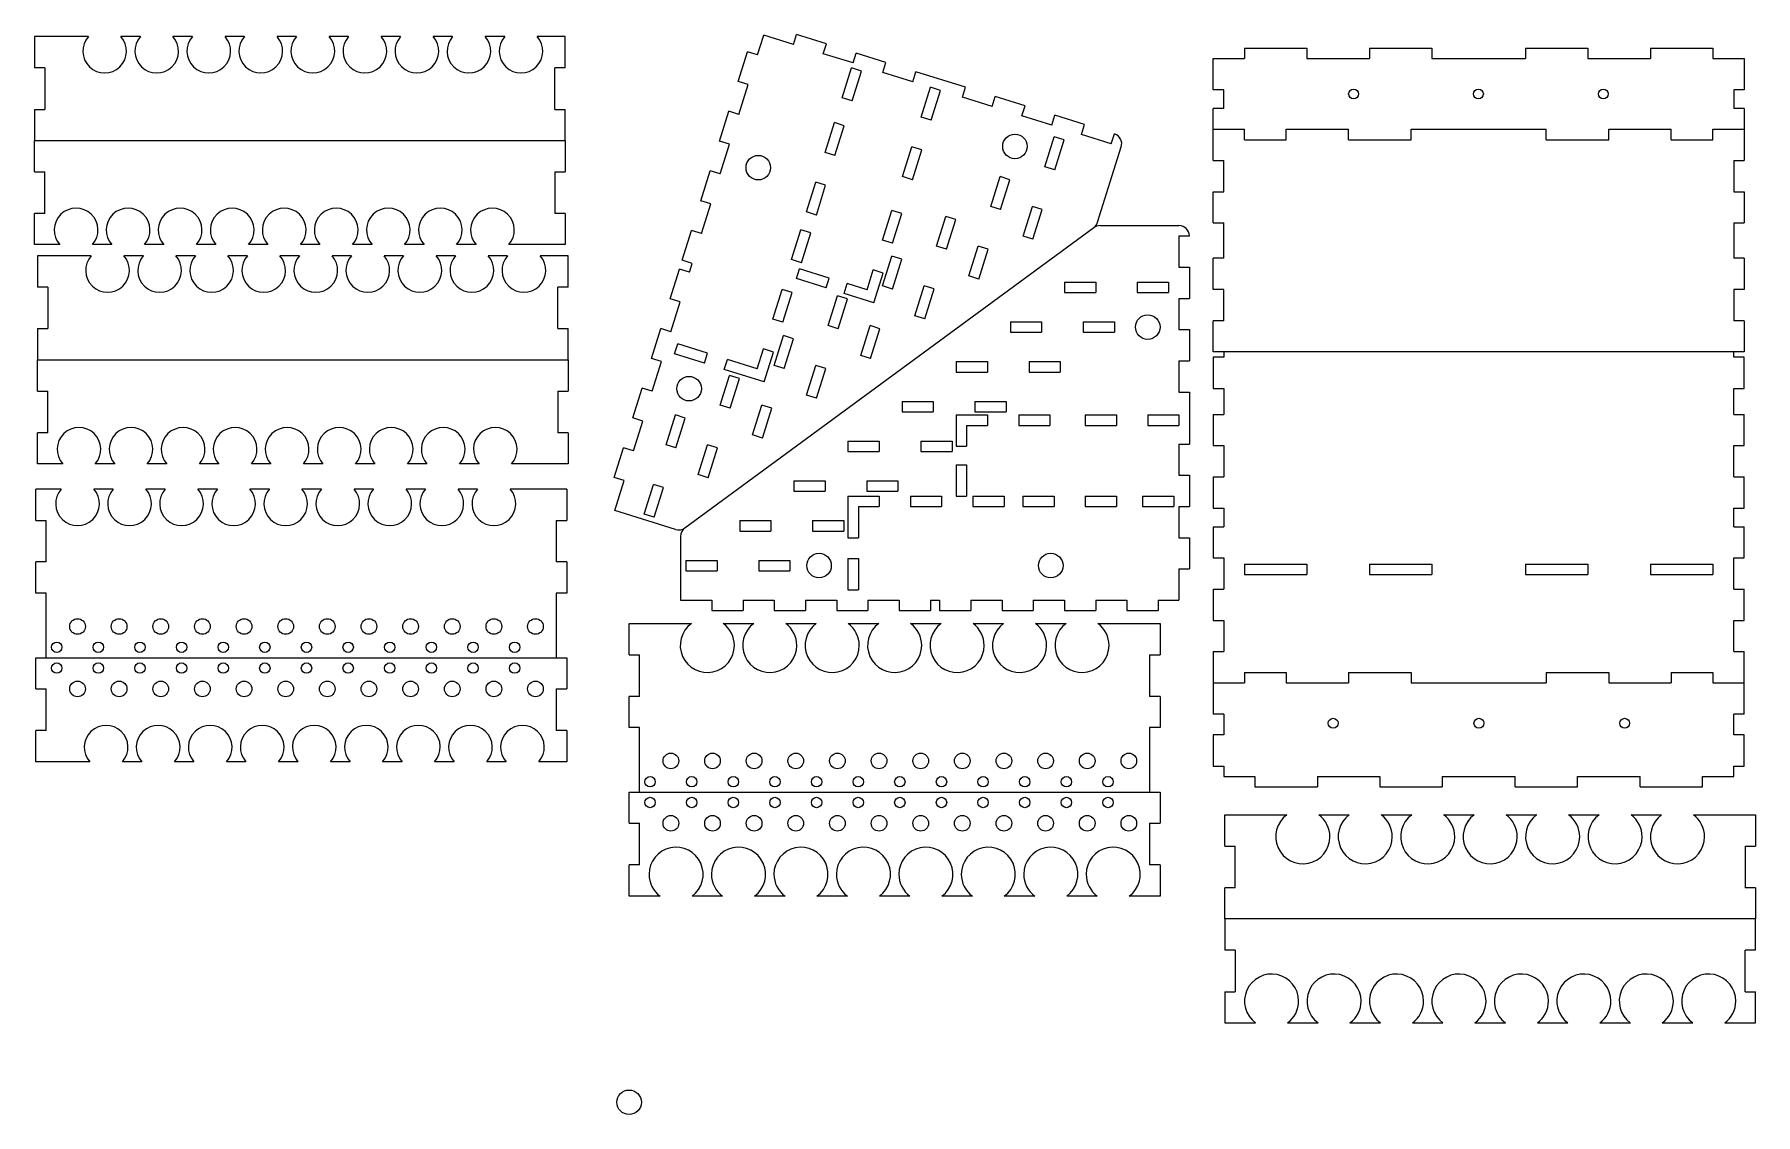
# Model space of a CAD drawing. Extents: x -14.3 to 68.4, y -1 to 25.7.
# Drawn here: x -14.28 to 27.06, y -0.3 to 25.66 of the extents above; entities that cross this region are included whole.
import ezdxf

# ---------------------------------------------------------------- set-up
doc = ezdxf.new("R2010")
doc.units = 0
doc.header["$MEASUREMENT"] = 0
doc.layers.add('CAD', color=7, linetype='CONTINUOUS')

msp = doc.modelspace()

# ---------------------------------------------------------------- linework, layer by layer
at = {"layer": 'CAD', "color": 5, "linetype": 'CONTINUOUS'}
for p, q in [((3.083, 25.166), (3.232, 25.643)), ((3.948, 25.419), (3.232, 25.643)), ((3.948, 25.419), (4.023, 25.658)), ((4.738, 25.434), (4.023, 25.658)), ((-14.284, 25.607), (-14.284, 24.857)), ((-12.989, 25.607), (-14.284, 25.607)), ((-11.739, 25.607), (-12.206, 25.607)), ((-10.489, 25.607), (-10.956, 25.607)), ((-9.239, 25.607), (-9.706, 25.607)), ((-7.989, 25.607), (-8.456, 25.607)), ((-6.739, 25.607), (-7.206, 25.607)), ((-5.489, 25.607), (-5.956, 25.607)), ((-4.239, 25.607), (-4.706, 25.607)), ((-2.989, 25.607), (-3.456, 25.607)), ((-1.534, 25.607), (-2.206, 25.607)), ((-1.534, 24.857), (-1.534, 25.607)), ((2.62, 24.525), (2.844, 25.241)), ((3.083, 25.166), (2.844, 25.241)), ((4.664, 25.195), (4.738, 25.434)), ((14.781, 25.328), (16.281, 25.328)), ((14.781, 25.328), (14.781, 25.078)), ((16.281, 25.328), (16.281, 25.078)), ((17.781, 25.328), (17.781, 25.078)), ((17.781, 25.328), (19.281, 25.328)), ((19.281, 25.328), (19.281, 25.078)), ((21.531, 25.328), (21.531, 25.078)), ((21.531, 25.328), (23.031, 25.328)), ((23.031, 25.328), (23.031, 25.078)), ((24.531, 25.328), (24.531, 25.078)), ((24.531, 25.328), (26.031, 25.328)), ((26.031, 25.328), (26.031, 25.078)), ((-14.034, 24.857), (-14.284, 24.857)), ((-14.034, 24.857), (-14.034, 23.857)), ((-1.784, 23.857), (-1.784, 24.857)), ((-1.534, 24.857), (-1.784, 24.857)), ((5.379, 24.971), (4.664, 25.195)), ((5.118, 24.136), (5.342, 24.851)), ((5.581, 24.777), (5.342, 24.851)), ((5.379, 24.971), (5.454, 25.209)), ((6.17, 24.985), (5.454, 25.209)), ((6.095, 24.746), (6.17, 24.985)), ((14.031, 25.078), (14.781, 25.078)), ((14.031, 24.328), (14.031, 25.078)), ((16.281, 25.078), (17.781, 25.078)), ((19.281, 25.078), (21.531, 25.078)), ((23.031, 25.078), (24.531, 25.078)), ((26.031, 25.078), (26.781, 25.078)), ((26.781, 25.078), (26.781, 24.328)), ((2.859, 24.451), (2.62, 24.525)), ((2.634, 23.735), (2.859, 24.451)), ((5.356, 24.061), (5.581, 24.777)), ((6.811, 24.522), (6.095, 24.746)), ((6.811, 24.522), (6.885, 24.761)), ((8.078, 24.387), (6.885, 24.761)), ((5.356, 24.061), (5.118, 24.136)), ((7.016, 23.672), (7.24, 24.388)), ((7.479, 24.313), (7.24, 24.388)), ((7.254, 23.597), (7.479, 24.313)), ((8.004, 24.149), (8.078, 24.387)), ((8.719, 23.924), (8.004, 24.149)), ((8.719, 23.924), (8.794, 24.163)), ((9.51, 23.939), (8.794, 24.163)), ((14.281, 24.328), (14.031, 24.328)), ((14.281, 23.878), (14.281, 24.328)), ((26.781, 24.328), (26.531, 24.328)), ((26.531, 24.328), (26.531, 23.878)), ((-14.284, 23.857), (-14.284, 23.107)), ((-14.284, 23.857), (-14.034, 23.857)), ((-1.784, 23.857), (-1.534, 23.857)), ((-1.534, 23.107), (-1.534, 23.857)), ((2.171, 23.094), (2.396, 23.81)), ((2.634, 23.735), (2.396, 23.81)), ((7.254, 23.597), (7.016, 23.672)), ((9.435, 23.7), (9.51, 23.939)), ((10.151, 23.476), (9.435, 23.7)), ((10.151, 23.476), (10.225, 23.714)), ((10.941, 23.49), (10.225, 23.714)), ((14.031, 23.378), (14.031, 23.878)), ((14.281, 23.878), (14.031, 23.878)), ((26.781, 23.878), (26.531, 23.878)), ((26.781, 23.878), (26.781, 23.378)), ((4.707, 22.824), (4.931, 23.539)), ((5.169, 23.465), (4.931, 23.539)), ((4.945, 22.749), (5.169, 23.465)), ((9.985, 22.48), (10.209, 23.195)), ((10.448, 23.121), (10.209, 23.195)), ((10.866, 23.252), (10.941, 23.49)), ((11.582, 23.027), (10.866, 23.252)), ((11.582, 23.027), (11.657, 23.266)), ((14.031, 23.378), (14.781, 23.378)), ((14.031, 23.128), (14.031, 23.378)), ((14.781, 23.128), (14.781, 23.378)), ((15.781, 23.128), (15.781, 23.378)), ((15.781, 23.378), (17.281, 23.378)), ((17.281, 23.128), (17.281, 23.378)), ((18.781, 23.128), (18.781, 23.378)), ((18.781, 23.378), (22.031, 23.378)), ((22.031, 23.128), (22.031, 23.378)), ((23.531, 23.128), (23.531, 23.378)), ((23.531, 23.378), (25.031, 23.378)), ((25.031, 23.128), (25.031, 23.378)), ((26.031, 23.128), (26.031, 23.378)), ((26.031, 23.378), (26.781, 23.378)), ((26.781, 23.378), (26.781, 23.128)), ((-14.284, 22.357), (-14.284, 23.107)), ((-14.284, 23.107), (-1.534, 23.107)), ((-1.534, 23.107), (-1.534, 22.357)), ((2.41, 23.019), (2.171, 23.094)), ((2.186, 22.304), (2.41, 23.019)), ((4.945, 22.749), (4.707, 22.824)), ((6.567, 22.241), (6.792, 22.956)), ((7.03, 22.882), (6.792, 22.956)), ((6.806, 22.166), (7.03, 22.882)), ((10.224, 22.405), (10.448, 23.121)), ((11.254, 21.143), (11.821, 22.953)), ((14.031, 22.628), (14.031, 23.128)), ((14.781, 23.128), (15.781, 23.128)), ((17.281, 23.128), (18.781, 23.128)), ((22.031, 23.128), (23.531, 23.128)), ((25.031, 23.128), (26.031, 23.128)), ((26.781, 23.128), (26.781, 22.628)), ((-14.284, 22.357), (-14.034, 22.357)), ((-14.034, 21.357), (-14.034, 22.357)), ((-1.784, 22.357), (-1.784, 21.357)), ((-1.784, 22.357), (-1.534, 22.357)), ((1.723, 21.663), (1.947, 22.378)), ((2.186, 22.304), (1.947, 22.378)), ((10.224, 22.405), (9.985, 22.48)), ((14.031, 22.628), (14.281, 22.628)), ((14.281, 21.878), (14.281, 22.628)), ((26.531, 22.628), (26.531, 21.878)), ((26.531, 22.628), (26.781, 22.628)), ((4.258, 21.392), (4.482, 22.108)), ((4.721, 22.033), (4.482, 22.108)), ((4.497, 21.318), (4.721, 22.033)), ((6.806, 22.166), (6.567, 22.241)), ((8.685, 21.525), (8.909, 22.24)), ((9.148, 22.166), (8.909, 22.24)), ((8.924, 21.45), (9.148, 22.166)), ((1.962, 21.588), (1.723, 21.663)), ((1.737, 20.872), (1.962, 21.588)), ((8.924, 21.45), (8.685, 21.525)), ((9.462, 20.81), (9.686, 21.525)), ((9.925, 21.451), (9.686, 21.525)), ((14.031, 21.878), (14.281, 21.878)), ((14.031, 21.128), (14.031, 21.878)), ((26.531, 21.878), (26.781, 21.878)), ((26.781, 21.878), (26.781, 21.128)), ((-14.284, 20.607), (-14.284, 21.357)), ((-14.034, 21.357), (-14.284, 21.357)), ((-1.534, 21.357), (-1.784, 21.357)), ((-1.534, 21.357), (-1.534, 20.607)), ((4.497, 21.318), (4.258, 21.392)), ((6.089, 20.714), (6.313, 21.429)), ((6.552, 21.355), (6.313, 21.429)), ((6.328, 20.639), (6.552, 21.355)), ((7.385, 20.57), (7.609, 21.285)), ((7.848, 21.211), (7.609, 21.285)), ((7.624, 20.495), (7.848, 21.211)), ((9.701, 20.735), (9.925, 21.451)), ((14.031, 21.128), (14.281, 21.128)), ((14.281, 20.278), (14.281, 21.128)), ((26.531, 21.128), (26.531, 20.278)), ((26.531, 21.128), (26.781, 21.128)), ((1.274, 20.231), (1.499, 20.947)), ((1.339, 13.8), (11.163, 21.016)), ((1.737, 20.872), (1.499, 20.947)), ((3.899, 20.247), (4.124, 20.963)), ((4.362, 20.888), (4.124, 20.963)), ((4.138, 20.172), (4.362, 20.888)), ((6.328, 20.639), (6.089, 20.714)), ((9.701, 20.735), (9.462, 20.81)), ((11.311, 21.065), (13.207, 21.065)), ((13.207, 20.815), (13.207, 20.065)), ((13.207, 20.815), (13.457, 20.815)), ((-13.676, 20.607), (-14.284, 20.607)), ((-14.214, 20.338), (-14.214, 19.588)), ((-12.918, 20.338), (-14.214, 20.338)), ((-12.426, 20.607), (-12.893, 20.607)), ((-11.668, 20.338), (-12.136, 20.338)), ((-11.176, 20.607), (-11.643, 20.607)), ((-10.418, 20.338), (-10.886, 20.338)), ((-9.926, 20.607), (-10.393, 20.607)), ((-9.168, 20.338), (-9.636, 20.338)), ((-8.676, 20.607), (-9.143, 20.607)), ((-7.918, 20.338), (-8.386, 20.338)), ((-7.426, 20.607), (-7.893, 20.607)), ((-6.668, 20.338), (-7.136, 20.338)), ((-6.176, 20.607), (-6.643, 20.607)), ((-5.418, 20.338), (-5.886, 20.338)), ((-4.926, 20.607), (-5.393, 20.607)), ((-4.168, 20.338), (-4.636, 20.338)), ((-3.676, 20.607), (-4.143, 20.607)), ((-2.918, 20.338), (-3.386, 20.338)), ((-1.534, 20.607), (-2.893, 20.607)), ((-1.464, 20.338), (-2.136, 20.338)), ((-1.464, 19.588), (-1.464, 20.338)), ((6.085, 19.615), (6.309, 20.33)), ((6.548, 20.256), (6.309, 20.33)), ((7.624, 20.495), (7.385, 20.57)), ((8.162, 19.855), (8.386, 20.57)), ((8.625, 20.496), (8.386, 20.57)), ((8.401, 19.78), (8.625, 20.496)), ((14.031, 19.528), (14.031, 20.278)), ((14.281, 20.278), (14.031, 20.278)), ((26.781, 20.278), (26.531, 20.278)), ((26.781, 20.278), (26.781, 19.528)), ((0.984, 19.306), (1.209, 20.021)), ((1.447, 19.947), (1.209, 20.021)), ((1.513, 20.156), (1.274, 20.231)), ((1.447, 19.947), (1.513, 20.156)), ((4.138, 20.172), (3.899, 20.247)), ((4.018, 19.791), (4.093, 20.029)), ((4.809, 19.805), (4.093, 20.029)), ((5.715, 19.521), (5.865, 19.998)), ((6.103, 19.923), (5.865, 19.998)), ((5.879, 19.208), (6.103, 19.923)), ((6.324, 19.54), (6.548, 20.256)), ((8.401, 19.78), (8.162, 19.855)), ((13.207, 20.065), (13.457, 20.065)), ((13.457, 20.065), (13.457, 19.315)), ((-13.964, 19.588), (-14.214, 19.588)), ((-13.964, 19.588), (-13.964, 18.588)), ((-1.714, 18.588), (-1.714, 19.588)), ((-1.464, 19.588), (-1.714, 19.588)), ((3.451, 18.816), (3.675, 19.531)), ((3.914, 19.457), (3.675, 19.531)), ((3.689, 18.741), (3.914, 19.457)), ((4.734, 19.566), (4.018, 19.791)), ((4.734, 19.566), (4.809, 19.805)), ((5.163, 19.432), (5.238, 19.67)), ((5.879, 19.208), (5.163, 19.432)), ((5.715, 19.521), (5.238, 19.67)), ((6.324, 19.54), (6.085, 19.615)), ((6.862, 18.9), (7.086, 19.615)), ((7.325, 19.541), (7.086, 19.615)), ((7.101, 18.825), (7.325, 19.541)), ((10.457, 19.705), (11.207, 19.705)), ((10.457, 19.705), (10.457, 19.455)), ((10.457, 19.455), (11.207, 19.455)), ((11.207, 19.705), (11.207, 19.455)), ((12.207, 19.705), (12.207, 19.455)), ((12.207, 19.705), (12.957, 19.705)), ((12.207, 19.455), (12.957, 19.455)), ((12.957, 19.705), (12.957, 19.455)), ((14.281, 19.528), (14.031, 19.528)), ((14.281, 18.778), (14.281, 19.528)), ((26.781, 19.528), (26.531, 19.528)), ((26.531, 19.528), (26.531, 18.778)), ((1.223, 19.231), (0.984, 19.306)), ((0.999, 18.515), (1.223, 19.231)), ((4.785, 18.66), (5.009, 19.375)), ((5.248, 19.301), (5.009, 19.375)), ((5.024, 18.585), (5.248, 19.301)), ((13.207, 19.315), (13.457, 19.315)), ((13.207, 19.315), (13.207, 18.565)), ((3.689, 18.741), (3.451, 18.816)), ((5.024, 18.585), (4.785, 18.66)), ((5.562, 17.945), (5.786, 18.66)), ((6.025, 18.586), (5.786, 18.66)), ((7.101, 18.825), (6.862, 18.9)), ((9.157, 18.75), (9.907, 18.75)), ((9.157, 18.75), (9.157, 18.5)), ((9.907, 18.75), (9.907, 18.5)), ((10.907, 18.75), (10.907, 18.5)), ((10.907, 18.75), (11.657, 18.75)), ((11.657, 18.75), (11.657, 18.5)), ((14.031, 18.028), (14.031, 18.778)), ((14.281, 18.778), (14.031, 18.778)), ((26.781, 18.778), (26.531, 18.778)), ((26.781, 18.778), (26.781, 18.028)), ((-14.214, 18.588), (-14.214, 17.838)), ((-14.214, 18.588), (-13.964, 18.588)), ((-1.714, 18.588), (-1.464, 18.588)), ((-1.464, 17.838), (-1.464, 18.588)), ((0.536, 17.874), (0.76, 18.59)), ((0.999, 18.515), (0.76, 18.59)), ((1.094, 17.982), (1.169, 18.221)), ((1.884, 17.997), (1.169, 18.221)), ((3.485, 17.705), (3.709, 18.42)), ((3.948, 18.346), (3.709, 18.42)), ((3.724, 17.63), (3.948, 18.346)), ((5.801, 17.87), (6.025, 18.586)), ((9.157, 18.5), (9.907, 18.5)), ((10.907, 18.5), (11.657, 18.5)), ((13.207, 18.565), (13.457, 18.565)), ((13.457, 18.565), (13.457, 17.815)), ((-14.214, 17.088), (-14.214, 17.838)), ((-14.214, 17.838), (-1.464, 17.838)), ((-1.464, 17.838), (-1.464, 17.088)), ((0.775, 17.799), (0.536, 17.874)), ((0.55, 17.084), (0.775, 17.799)), ((1.81, 17.758), (1.094, 17.982)), ((1.81, 17.758), (1.884, 17.997)), ((2.287, 17.609), (2.361, 17.847)), ((3.077, 17.623), (2.361, 17.847)), ((3.077, 17.623), (3.227, 18.1)), ((3.465, 18.025), (3.227, 18.1)), ((3.241, 17.31), (3.465, 18.025)), ((5.801, 17.87), (5.562, 17.945)), ((7.857, 17.795), (8.607, 17.795)), ((7.857, 17.795), (7.857, 17.545)), ((8.607, 17.795), (8.607, 17.545)), ((9.607, 17.795), (9.607, 17.545)), ((9.607, 17.795), (10.357, 17.795)), ((10.357, 17.795), (10.357, 17.545)), ((13.207, 17.815), (13.207, 17.065)), ((13.207, 17.815), (13.457, 17.815)), ((26.781, 18.028), (14.031, 18.028)), ((14.031, 17.903), (14.031, 17.153)), ((14.281, 17.903), (14.031, 17.903)), ((14.281, 18.028), (14.281, 17.903)), ((26.531, 17.903), (26.531, 18.028)), ((26.781, 17.903), (26.531, 17.903)), ((26.781, 17.153), (26.781, 17.903)), ((2.185, 16.75), (2.409, 17.465)), ((3.241, 17.31), (2.287, 17.609)), ((2.648, 17.391), (2.409, 17.465)), ((2.424, 16.675), (2.648, 17.391)), ((3.724, 17.63), (3.485, 17.705)), ((4.262, 16.99), (4.486, 17.705)), ((4.725, 17.631), (4.486, 17.705)), ((4.501, 16.915), (4.725, 17.631)), ((7.857, 17.545), (8.607, 17.545)), ((9.607, 17.545), (10.357, 17.545)), ((-14.214, 17.088), (-13.964, 17.088)), ((-13.964, 16.088), (-13.964, 17.088)), ((-1.714, 17.088), (-1.714, 16.088)), ((-1.714, 17.088), (-1.464, 17.088)), ((0.088, 16.443), (0.312, 17.159)), ((0.55, 17.084), (0.312, 17.159)), ((4.501, 16.915), (4.262, 16.99)), ((13.207, 17.065), (13.457, 17.065)), ((13.457, 17.065), (13.457, 15.815)), ((14.031, 17.153), (14.281, 17.153)), ((14.281, 17.153), (14.281, 16.528)), ((26.531, 16.528), (26.531, 17.153)), ((26.531, 17.153), (26.781, 17.153)), ((2.424, 16.675), (2.185, 16.75)), ((2.962, 16.035), (3.186, 16.75)), ((3.425, 16.676), (3.186, 16.75)), ((3.201, 15.96), (3.425, 16.676)), ((6.557, 16.84), (7.307, 16.84)), ((6.557, 16.84), (6.557, 16.59)), ((6.557, 16.59), (7.307, 16.59)), ((7.307, 16.84), (7.307, 16.59)), ((8.307, 16.84), (8.307, 16.59)), ((8.307, 16.84), (9.057, 16.84)), ((8.307, 16.59), (9.057, 16.59)), ((9.057, 16.84), (9.057, 16.59)), ((0.326, 16.368), (0.088, 16.443)), ((0.102, 15.652), (0.326, 16.368)), ((0.887, 15.799), (1.111, 16.515)), ((1.35, 16.44), (1.111, 16.515)), ((1.125, 15.725), (1.35, 16.44)), ((7.857, 16.515), (8.607, 16.515)), ((7.857, 16.515), (7.857, 15.765)), ((8.107, 16.265), (8.607, 16.265)), ((8.107, 16.265), (8.107, 15.765)), ((8.607, 16.515), (8.607, 16.265)), ((9.357, 16.515), (9.357, 16.265)), ((9.357, 16.515), (10.107, 16.515)), ((9.357, 16.265), (10.107, 16.265)), ((10.107, 16.515), (10.107, 16.265)), ((10.957, 16.515), (10.957, 16.265)), ((10.957, 16.515), (11.707, 16.515)), ((10.957, 16.265), (11.707, 16.265)), ((11.707, 16.515), (11.707, 16.265)), ((12.457, 16.515), (12.457, 16.265)), ((12.457, 16.515), (13.207, 16.515)), ((12.457, 16.265), (13.207, 16.265)), ((13.207, 16.515), (13.207, 16.265)), ((14.031, 16.528), (14.281, 16.528)), ((14.031, 16.528), (14.031, 15.778)), ((26.531, 16.528), (26.781, 16.528)), ((26.781, 15.778), (26.781, 16.528)), ((-14.214, 15.338), (-14.214, 16.088)), ((-13.964, 16.088), (-14.214, 16.088)), ((-1.464, 16.088), (-1.714, 16.088)), ((-1.464, 16.088), (-1.464, 15.338)), ((-0.361, 15.011), (-0.137, 15.727)), ((0.102, 15.652), (-0.137, 15.727)), ((1.125, 15.725), (0.887, 15.799)), ((1.662, 15.08), (1.886, 15.795)), ((2.125, 15.721), (1.886, 15.795)), ((1.901, 15.005), (2.125, 15.721)), ((3.201, 15.96), (2.962, 16.035)), ((5.257, 15.885), (6.007, 15.885)), ((5.257, 15.885), (5.257, 15.635)), ((6.007, 15.885), (6.007, 15.635)), ((7.007, 15.885), (7.007, 15.635)), ((7.007, 15.885), (7.757, 15.885)), ((7.757, 15.885), (7.757, 15.635)), ((7.857, 15.765), (8.107, 15.765)), ((13.207, 15.815), (13.207, 15.065)), ((13.207, 15.815), (13.457, 15.815)), ((14.031, 15.778), (14.281, 15.778)), ((14.281, 15.778), (14.281, 15.028)), ((26.531, 15.028), (26.531, 15.778)), ((26.531, 15.778), (26.781, 15.778)), ((-13.605, 15.338), (-14.214, 15.338)), ((-12.355, 15.338), (-12.823, 15.338)), ((-11.105, 15.338), (-11.573, 15.338)), ((-9.855, 15.338), (-10.323, 15.338)), ((-8.605, 15.338), (-9.073, 15.338)), ((-7.355, 15.338), (-7.823, 15.338)), ((-6.105, 15.338), (-6.573, 15.338)), ((-4.855, 15.338), (-5.323, 15.338)), ((-3.605, 15.338), (-4.073, 15.338)), ((-1.464, 15.338), (-2.823, 15.338)), ((5.257, 15.635), (6.007, 15.635)), ((7.007, 15.635), (7.757, 15.635)), ((7.857, 15.315), (8.107, 15.315)), ((7.857, 15.315), (7.857, 14.565)), ((8.107, 15.315), (8.107, 14.565)), ((-0.122, 14.937), (-0.361, 15.011)), ((-0.347, 14.221), (-0.122, 14.937)), ((1.901, 15.005), (1.662, 15.08)), ((3.957, 14.93), (4.707, 14.93)), ((3.957, 14.93), (3.957, 14.68)), ((4.707, 14.93), (4.707, 14.68)), ((5.707, 14.93), (5.707, 14.68)), ((5.707, 14.93), (6.457, 14.93)), ((6.457, 14.93), (6.457, 14.68)), ((13.207, 15.065), (13.457, 15.065)), ((13.457, 15.065), (13.457, 14.315)), ((14.031, 15.028), (14.281, 15.028)), ((14.031, 15.028), (14.031, 14.278)), ((26.531, 15.028), (26.781, 15.028)), ((26.781, 14.278), (26.781, 15.028)), ((-14.249, 13.982), (-14.249, 14.732)), ((-13.64, 14.732), (-14.249, 14.732)), ((-12.39, 14.732), (-12.858, 14.732)), ((-11.14, 14.732), (-11.608, 14.732)), ((-9.89, 14.732), (-10.358, 14.732)), ((-8.64, 14.732), (-9.108, 14.732)), ((-7.39, 14.732), (-7.858, 14.732)), ((-6.14, 14.732), (-6.608, 14.732)), ((-4.89, 14.732), (-5.358, 14.732)), ((-3.64, 14.732), (-4.108, 14.732)), ((-1.499, 14.732), (-2.858, 14.732)), ((-1.499, 14.732), (-1.499, 13.982)), ((0.363, 14.129), (0.588, 14.845)), ((0.826, 14.77), (0.588, 14.845)), ((0.602, 14.055), (0.826, 14.77)), ((3.957, 14.68), (4.707, 14.68)), ((5.257, 14.565), (5.257, 13.565)), ((5.257, 14.565), (6.007, 14.565)), ((5.707, 14.68), (6.457, 14.68)), ((6.007, 14.565), (6.007, 14.315)), ((6.757, 14.565), (6.757, 14.315)), ((6.757, 14.565), (7.507, 14.565)), ((7.507, 14.565), (7.507, 14.315)), ((7.857, 14.565), (8.107, 14.565)), ((8.257, 14.565), (8.257, 14.315)), ((8.257, 14.565), (9.007, 14.565)), ((9.007, 14.565), (9.007, 14.315)), ((9.457, 14.565), (9.457, 14.315)), ((9.457, 14.565), (10.207, 14.565)), ((10.207, 14.565), (10.207, 14.315)), ((10.957, 14.565), (10.957, 14.315)), ((10.957, 14.565), (11.707, 14.565)), ((11.707, 14.565), (11.707, 14.315)), ((12.332, 14.565), (12.332, 14.315)), ((12.332, 14.565), (13.082, 14.565)), ((13.082, 14.565), (13.082, 14.315)), ((1.117, 13.763), (-0.347, 14.221)), ((0.602, 14.055), (0.363, 14.129)), ((5.507, 14.315), (5.507, 13.565)), ((5.507, 14.315), (6.007, 14.315)), ((6.757, 14.315), (7.507, 14.315)), ((8.257, 14.315), (9.007, 14.315)), ((9.457, 14.315), (10.207, 14.315)), ((10.957, 14.315), (11.707, 14.315)), ((12.332, 14.315), (13.082, 14.315)), ((13.207, 14.315), (13.207, 13.565)), ((13.207, 14.315), (13.457, 14.315)), ((14.031, 14.278), (14.281, 14.278)), ((14.281, 14.278), (14.281, 13.828)), ((26.531, 13.828), (26.531, 14.278)), ((26.531, 14.278), (26.781, 14.278)), ((-14.249, 13.982), (-13.999, 13.982)), ((-13.999, 12.982), (-13.999, 13.982)), ((-1.749, 13.982), (-1.749, 12.982)), ((-1.749, 13.982), (-1.499, 13.982)), ((2.657, 13.975), (3.407, 13.975)), ((2.657, 13.975), (2.657, 13.725)), ((2.657, 13.725), (3.407, 13.725)), ((3.407, 13.975), (3.407, 13.725)), ((4.407, 13.975), (4.407, 13.725)), ((4.407, 13.975), (5.157, 13.975)), ((4.407, 13.725), (5.157, 13.725)), ((5.157, 13.975), (5.157, 13.725)), ((14.031, 13.828), (14.281, 13.828)), ((14.031, 13.828), (14.031, 13.078)), ((26.531, 13.828), (26.781, 13.828)), ((26.781, 13.078), (26.781, 13.828)), ((1.237, 13.598), (1.237, 12.065)), ((5.257, 13.565), (5.507, 13.565)), ((13.207, 13.565), (13.457, 13.565)), ((13.457, 13.565), (13.457, 12.815)), ((-14.249, 12.232), (-14.249, 12.982)), ((-13.999, 12.982), (-14.249, 12.982)), ((-1.499, 12.982), (-1.749, 12.982)), ((-1.499, 12.982), (-1.499, 12.232)), ((1.362, 13.02), (2.112, 13.02)), ((1.362, 13.02), (1.362, 12.77)), ((2.112, 13.02), (2.112, 12.77)), ((3.112, 13.02), (3.112, 12.77)), ((3.112, 13.02), (3.862, 13.02)), ((3.862, 13.02), (3.862, 12.77)), ((5.257, 13.065), (5.507, 13.065)), ((5.257, 13.065), (5.257, 12.315)), ((5.507, 13.065), (5.507, 12.315)), ((14.031, 13.078), (14.281, 13.078)), ((14.281, 13.078), (14.281, 12.328)), ((14.781, 12.928), (16.281, 12.928)), ((14.781, 12.928), (14.781, 12.678)), ((16.281, 12.928), (16.281, 12.678)), ((17.781, 12.928), (17.781, 12.678)), ((17.781, 12.928), (19.281, 12.928)), ((19.281, 12.928), (19.281, 12.678)), ((21.531, 12.928), (21.531, 12.678)), ((21.531, 12.928), (23.031, 12.928)), ((23.031, 12.928), (23.031, 12.678)), ((24.531, 12.928), (24.531, 12.678)), ((24.531, 12.928), (26.031, 12.928)), ((26.031, 12.928), (26.031, 12.678)), ((26.531, 12.328), (26.531, 13.078)), ((26.531, 13.078), (26.781, 13.078)), ((1.362, 12.77), (2.112, 12.77)), ((3.112, 12.77), (3.862, 12.77)), ((13.207, 12.815), (13.457, 12.815)), ((13.207, 12.815), (13.207, 12.065)), ((14.781, 12.678), (16.281, 12.678)), ((17.781, 12.678), (19.281, 12.678)), ((21.531, 12.678), (23.031, 12.678)), ((24.531, 12.678), (26.031, 12.678)), ((-13.999, 12.232), (-14.249, 12.232)), ((-13.999, 10.682), (-13.999, 12.232)), ((-1.499, 12.232), (-1.749, 12.232)), ((-1.749, 12.232), (-1.749, 10.682)), ((1.237, 12.065), (1.987, 12.065)), ((1.987, 12.065), (1.987, 11.815)), ((2.737, 12.065), (2.737, 11.815)), ((2.737, 12.065), (3.487, 12.065)), ((3.487, 12.065), (3.487, 11.815)), ((4.237, 12.065), (4.237, 11.815)), ((4.237, 12.065), (4.987, 12.065)), ((4.987, 12.065), (4.987, 11.815)), ((5.257, 12.315), (5.507, 12.315)), ((5.737, 12.065), (5.737, 11.815)), ((5.737, 12.065), (6.487, 12.065)), ((6.487, 12.065), (6.487, 11.815)), ((7.237, 12.065), (7.237, 11.815)), ((7.237, 12.065), (7.457, 12.065)), ((7.457, 12.065), (7.457, 11.815)), ((8.207, 12.065), (8.207, 11.815)), ((8.207, 12.065), (8.957, 12.065)), ((8.957, 12.065), (8.957, 11.815)), ((9.707, 12.065), (9.707, 11.815)), ((9.707, 12.065), (10.457, 12.065)), ((10.457, 12.065), (10.457, 11.815)), ((11.207, 12.065), (11.207, 11.815)), ((11.207, 12.065), (11.957, 12.065)), ((11.957, 12.065), (11.957, 11.815)), ((12.707, 12.065), (12.707, 11.815)), ((12.707, 12.065), (13.207, 12.065)), ((14.031, 12.328), (14.281, 12.328)), ((14.031, 12.328), (14.031, 11.578)), ((26.531, 12.328), (26.781, 12.328)), ((26.781, 11.578), (26.781, 12.328)), ((1.987, 11.815), (2.737, 11.815)), ((3.487, 11.815), (4.237, 11.815)), ((4.987, 11.815), (5.737, 11.815)), ((6.487, 11.815), (7.237, 11.815)), ((7.457, 11.815), (8.207, 11.815)), ((8.957, 11.815), (9.707, 11.815)), ((10.457, 11.815), (11.207, 11.815)), ((11.957, 11.815), (12.707, 11.815)), ((14.031, 11.578), (14.281, 11.578)), ((14.281, 11.578), (14.281, 10.828)), ((26.531, 10.828), (26.531, 11.578)), ((26.531, 11.578), (26.781, 11.578)), ((0.003, 11.503), (1.495, 11.503)), ((0.003, 10.753), (0.003, 11.503)), ((2.261, 11.503), (2.995, 11.503)), ((3.761, 11.503), (4.495, 11.503)), ((5.261, 11.503), (5.995, 11.503)), ((6.761, 11.503), (7.495, 11.503)), ((8.261, 11.503), (8.995, 11.503)), ((9.761, 11.503), (10.495, 11.503)), ((11.261, 11.503), (12.753, 11.503)), ((12.753, 11.503), (12.753, 10.753)), ((0.003, 10.753), (0.253, 10.753)), ((0.253, 9.753), (0.253, 10.753)), ((12.503, 10.753), (12.503, 9.753)), ((12.503, 10.753), (12.753, 10.753)), ((14.031, 10.828), (14.281, 10.828)), ((14.031, 10.828), (14.031, 10.078)), ((26.531, 10.828), (26.781, 10.828)), ((26.781, 10.078), (26.781, 10.828)), ((-14.249, 9.932), (-14.249, 10.682)), ((-14.249, 10.682), (-1.499, 10.682)), ((-1.499, 10.682), (-1.499, 9.932)), ((-14.249, 9.932), (-13.999, 9.932)), ((-13.999, 8.932), (-13.999, 9.932)), ((-1.749, 9.932), (-1.749, 8.932)), ((-1.749, 9.932), (-1.499, 9.932)), ((14.031, 10.078), (14.031, 9.328)), ((14.031, 10.078), (14.781, 10.078)), ((14.781, 10.328), (15.781, 10.328)), ((14.781, 10.328), (14.781, 10.078)), ((15.781, 10.328), (15.781, 10.078)), ((15.781, 10.078), (17.281, 10.078)), ((17.281, 10.328), (17.281, 10.078)), ((17.281, 10.328), (18.781, 10.328)), ((18.781, 10.328), (18.781, 10.078)), ((18.781, 10.078), (22.031, 10.078)), ((22.031, 10.328), (22.031, 10.078)), ((22.031, 10.328), (23.531, 10.328)), ((23.531, 10.328), (23.531, 10.078)), ((23.531, 10.078), (25.031, 10.078)), ((25.031, 10.328), (25.031, 10.078)), ((25.031, 10.328), (26.031, 10.328)), ((26.031, 10.328), (26.031, 10.078)), ((26.031, 10.078), (26.781, 10.078)), ((26.781, 9.328), (26.781, 10.078)), ((0.003, 9.003), (0.003, 9.753)), ((0.253, 9.753), (0.003, 9.753)), ((12.753, 9.753), (12.503, 9.753)), ((12.753, 9.753), (12.753, 9.003)), ((14.281, 9.328), (14.031, 9.328)), ((14.281, 9.328), (14.281, 8.828)), ((26.781, 9.328), (26.531, 9.328)), ((26.531, 8.828), (26.531, 9.328)), ((-14.249, 8.182), (-14.249, 8.932)), ((-13.999, 8.932), (-14.249, 8.932)), ((-1.499, 8.932), (-1.749, 8.932)), ((-1.499, 8.932), (-1.499, 8.182)), ((0.253, 9.003), (0.003, 9.003)), ((0.253, 7.453), (0.253, 9.003)), ((12.753, 9.003), (12.503, 9.003)), ((12.503, 9.003), (12.503, 7.453)), ((14.031, 8.828), (14.031, 8.078)), ((14.281, 8.828), (14.031, 8.828)), ((26.781, 8.828), (26.531, 8.828)), ((26.781, 8.078), (26.781, 8.828)), ((-12.953, 8.182), (-14.249, 8.182)), ((-11.703, 8.182), (-12.171, 8.182)), ((-10.453, 8.182), (-10.921, 8.182)), ((-9.203, 8.182), (-9.671, 8.182)), ((-7.953, 8.182), (-8.421, 8.182)), ((-6.703, 8.182), (-7.171, 8.182)), ((-5.453, 8.182), (-5.921, 8.182)), ((-4.203, 8.182), (-4.671, 8.182)), ((-2.953, 8.182), (-3.421, 8.182)), ((-1.499, 8.182), (-2.171, 8.182)), ((14.031, 8.078), (14.281, 8.078)), ((14.281, 8.078), (14.281, 7.828)), ((26.531, 7.828), (26.531, 8.078)), ((26.531, 8.078), (26.781, 8.078)), ((0.003, 6.703), (0.003, 7.453)), ((0.003, 7.453), (12.753, 7.453)), ((12.753, 7.453), (12.753, 6.703)), ((14.281, 7.828), (15.031, 7.828)), ((15.031, 7.828), (15.031, 7.578)), ((15.031, 7.578), (16.531, 7.578)), ((16.531, 7.828), (16.531, 7.578)), ((16.531, 7.828), (18.031, 7.828)), ((18.031, 7.828), (18.031, 7.578)), ((18.031, 7.578), (19.531, 7.578)), ((19.531, 7.828), (19.531, 7.578)), ((19.531, 7.828), (21.281, 7.828)), ((21.281, 7.578), (21.281, 7.828)), ((21.281, 7.578), (22.781, 7.578)), ((22.781, 7.578), (22.781, 7.828)), ((22.781, 7.828), (24.281, 7.828)), ((24.281, 7.578), (24.281, 7.828)), ((24.281, 7.578), (25.781, 7.578)), ((25.781, 7.578), (25.781, 7.828)), ((25.781, 7.828), (26.531, 7.828)), ((0.003, 6.703), (0.253, 6.703)), ((0.253, 5.703), (0.253, 6.703)), ((12.503, 6.703), (12.503, 5.703)), ((12.503, 6.703), (12.753, 6.703)), ((14.307, 6.906), (15.799, 6.906)), ((14.307, 6.156), (14.307, 6.906)), ((16.565, 6.906), (17.299, 6.906)), ((18.065, 6.906), (18.799, 6.906)), ((19.565, 6.906), (20.299, 6.906)), ((21.065, 6.906), (21.799, 6.906)), ((22.565, 6.906), (23.299, 6.906)), ((24.065, 6.906), (24.799, 6.906)), ((25.565, 6.906), (27.057, 6.906)), ((27.057, 6.906), (27.057, 6.156)), ((14.307, 6.156), (14.557, 6.156)), ((14.557, 5.156), (14.557, 6.156)), ((26.807, 6.156), (26.807, 5.156)), ((26.807, 6.156), (27.057, 6.156)), ((0.003, 4.953), (0.003, 5.703)), ((0.253, 5.703), (0.003, 5.703)), ((12.753, 5.703), (12.503, 5.703)), ((12.753, 5.703), (12.753, 4.953)), ((14.307, 4.406), (14.307, 5.156)), ((14.557, 5.156), (14.307, 5.156)), ((27.057, 5.156), (26.807, 5.156)), ((27.057, 5.156), (27.057, 4.406)), ((0.745, 4.953), (0.003, 4.953)), ((2.245, 4.953), (1.511, 4.953)), ((3.745, 4.953), (3.011, 4.953)), ((5.245, 4.953), (4.511, 4.953)), ((6.745, 4.953), (6.011, 4.953)), ((8.245, 4.953), (7.511, 4.953)), ((9.745, 4.953), (9.011, 4.953)), ((11.245, 4.953), (10.511, 4.953)), ((12.753, 4.953), (12.011, 4.953)), ((14.307, 4.406), (14.307, 3.656)), ((27.057, 4.406), (14.307, 4.406)), ((27.057, 3.656), (27.057, 4.406)), ((14.557, 3.656), (14.307, 3.656)), ((14.557, 3.656), (14.557, 2.656)), ((26.807, 2.656), (26.807, 3.656)), ((27.057, 3.656), (26.807, 3.656)), ((14.307, 2.656), (14.557, 2.656)), ((14.307, 2.656), (14.307, 1.906)), ((26.807, 2.656), (27.057, 2.656)), ((27.057, 1.906), (27.057, 2.656)), ((14.307, 1.906), (15.049, 1.906)), ((15.815, 1.906), (16.549, 1.906)), ((17.315, 1.906), (18.049, 1.906)), ((18.815, 1.906), (19.549, 1.906)), ((20.315, 1.906), (21.049, 1.906)), ((21.815, 1.906), (22.549, 1.906)), ((23.315, 1.906), (24.049, 1.906)), ((24.815, 1.906), (25.549, 1.906)), ((26.315, 1.906), (27.057, 1.906))]:
    msp.add_line(p, q, dxfattribs=at)
for centre, radius in [((17.401, 24.228), 0.118), ((20.401, 24.228), 0.118), ((23.401, 24.228), 0.118), ((9.268, 22.966), 0.295), ((3.103, 22.456), 0.295), ((12.457, 18.625), 0.295), ((1.44, 17.146), 0.295), ((4.562, 12.895), 0.295), ((10.127, 12.895), 0.295), ((-13.249, 11.432), 0.188), ((-12.249, 11.432), 0.188), ((-11.249, 11.432), 0.188), ((-10.249, 11.432), 0.188), ((-9.249, 11.432), 0.188), ((-8.249, 11.432), 0.188), ((-7.249, 11.432), 0.188), ((-6.249, 11.432), 0.188), ((-5.249, 11.432), 0.188), ((-4.249, 11.432), 0.188), ((-3.249, 11.432), 0.188), ((-2.249, 11.432), 0.188), ((-13.749, 10.932), 0.125), ((-12.749, 10.932), 0.125), ((-11.749, 10.932), 0.125), ((-10.749, 10.932), 0.125), ((-9.749, 10.932), 0.125), ((-8.749, 10.932), 0.125), ((-7.749, 10.932), 0.125), ((-6.749, 10.932), 0.125), ((-5.749, 10.932), 0.125), ((-4.749, 10.932), 0.125), ((-3.749, 10.932), 0.125), ((-2.749, 10.932), 0.125), ((-13.749, 10.432), 0.125), ((-12.749, 10.432), 0.125), ((-11.749, 10.432), 0.125), ((-10.749, 10.432), 0.125), ((-9.749, 10.432), 0.125), ((-8.749, 10.432), 0.125), ((-7.749, 10.432), 0.125), ((-6.749, 10.432), 0.125), ((-5.749, 10.432), 0.125), ((-4.749, 10.432), 0.125), ((-3.749, 10.432), 0.125), ((-2.749, 10.432), 0.125), ((-13.249, 9.932), 0.188), ((-12.249, 9.932), 0.188), ((-11.249, 9.932), 0.188), ((-10.249, 9.932), 0.188), ((-9.249, 9.932), 0.188), ((-8.249, 9.932), 0.188), ((-7.249, 9.932), 0.188), ((-6.249, 9.932), 0.188), ((-5.249, 9.932), 0.188), ((-4.249, 9.932), 0.188), ((-3.249, 9.932), 0.188), ((-2.249, 9.932), 0.188), ((16.911, 9.108), 0.118), ((20.411, 9.108), 0.118), ((23.911, 9.108), 0.118), ((1.003, 8.203), 0.188), ((2.003, 8.203), 0.188), ((3.003, 8.203), 0.188), ((4.003, 8.203), 0.188), ((5.003, 8.203), 0.188), ((6.003, 8.203), 0.188), ((7.003, 8.203), 0.188), ((8.003, 8.203), 0.188), ((9.003, 8.203), 0.188), ((10.003, 8.203), 0.188), ((11.003, 8.203), 0.188), ((12.003, 8.203), 0.188), ((0.503, 7.703), 0.125), ((1.503, 7.703), 0.125), ((2.503, 7.703), 0.125), ((3.503, 7.703), 0.125), ((4.503, 7.703), 0.125), ((5.503, 7.703), 0.125), ((6.503, 7.703), 0.125), ((7.503, 7.703), 0.125), ((8.503, 7.703), 0.125), ((9.503, 7.703), 0.125), ((10.503, 7.703), 0.125), ((11.503, 7.703), 0.125), ((0.503, 7.203), 0.125), ((1.503, 7.203), 0.125), ((2.503, 7.203), 0.125), ((3.503, 7.203), 0.125), ((4.503, 7.203), 0.125), ((5.503, 7.203), 0.125), ((6.503, 7.203), 0.125), ((7.503, 7.203), 0.125), ((8.503, 7.203), 0.125), ((9.503, 7.203), 0.125), ((10.503, 7.203), 0.125), ((11.503, 7.203), 0.125), ((1.003, 6.703), 0.188), ((2.003, 6.703), 0.188), ((3.003, 6.703), 0.188), ((4.003, 6.703), 0.188), ((5.003, 6.703), 0.188), ((6.003, 6.703), 0.188), ((7.003, 6.703), 0.188), ((8.003, 6.703), 0.188), ((9.003, 6.703), 0.188), ((10.003, 6.703), 0.188), ((11.003, 6.703), 0.188), ((12.003, 6.703), 0.188), ((0, 0), 0.295)]:
    msp.add_circle(centre, radius, dxfattribs=at)
for centre, radius, start, end in [((-12.597, 25.257), 0.525, 138.1897, 41.8103), ((-11.347, 25.257), 0.525, 138.1897, 41.8103), ((-10.097, 25.257), 0.525, 138.1897, 41.8103), ((-8.847, 25.257), 0.525, 138.1897, 41.8103), ((-7.597, 25.257), 0.525, 138.1897, 41.8103), ((-6.347, 25.257), 0.525, 138.1897, 41.8103), ((-5.097, 25.257), 0.525, 138.1897, 41.8103), ((-3.847, 25.257), 0.525, 138.1897, 41.8103), ((-2.597, 25.257), 0.525, 138.1897, 41.8103), ((11.582, 23.027), 0.25, 342.6032, 72.6032), ((-13.284, 20.957), 0.525, 318.1897, 221.8103), ((-12.034, 20.957), 0.525, 318.1897, 221.8103), ((-10.784, 20.957), 0.525, 318.1897, 221.8103), ((-9.534, 20.957), 0.525, 318.1897, 221.8103), ((-8.284, 20.957), 0.525, 318.1897, 221.8103), ((-7.034, 20.957), 0.525, 318.1897, 221.8103), ((-5.784, 20.957), 0.525, 318.1897, 221.8103), ((-4.534, 20.957), 0.525, 318.1897, 221.8103), ((-3.284, 20.957), 0.525, 318.1897, 221.8103), ((11.015, 21.218), 0.25, 306.3016, 342.6032), ((11.311, 20.815), 0.25, 90, 126.3016), ((13.207, 20.815), 0.25, 0, 90), ((-12.527, 19.988), 0.525, 138.1897, 41.8103), ((-11.277, 19.988), 0.525, 138.1897, 41.8103), ((-10.027, 19.988), 0.525, 138.1897, 41.8103), ((-8.777, 19.988), 0.525, 138.1897, 41.8103), ((-7.527, 19.988), 0.525, 138.1897, 41.8103), ((-6.277, 19.988), 0.525, 138.1897, 41.8103), ((-5.027, 19.988), 0.525, 138.1897, 41.8103), ((-3.777, 19.988), 0.525, 138.1897, 41.8103), ((-2.527, 19.988), 0.525, 138.1897, 41.8103), ((-13.214, 15.688), 0.525, 318.1897, 221.8103), ((-11.964, 15.688), 0.525, 318.1897, 221.8103), ((-10.714, 15.688), 0.525, 318.1897, 221.8103), ((-9.464, 15.688), 0.525, 318.1897, 221.8103), ((-8.214, 15.688), 0.525, 318.1897, 221.8103), ((-6.964, 15.688), 0.525, 318.1897, 221.8103), ((-5.714, 15.688), 0.525, 318.1897, 221.8103), ((-4.464, 15.688), 0.525, 318.1897, 221.8103), ((-3.214, 15.688), 0.525, 318.1897, 221.8103), ((-13.249, 14.382), 0.525, 138.1897, 41.8103), ((-11.999, 14.382), 0.525, 138.1897, 41.8103), ((-10.749, 14.382), 0.525, 138.1897, 41.8103), ((-9.499, 14.382), 0.525, 138.1897, 41.8103), ((-8.249, 14.382), 0.525, 138.1897, 41.8103), ((-6.999, 14.382), 0.525, 138.1897, 41.8103), ((-5.749, 14.382), 0.525, 138.1897, 41.8103), ((-4.499, 14.382), 0.525, 138.1897, 41.8103), ((-3.249, 14.382), 0.525, 138.1897, 41.8103), ((1.191, 14.001), 0.25, 252.6032, 306.3016), ((1.487, 13.598), 0.25, 126.3016, 180), ((1.878, 10.978), 0.65, 126.1289, 0), ((1.878, 10.978), 0.65, 0, 53.8711), ((3.378, 10.978), 0.65, 126.1289, 0), ((3.378, 10.978), 0.65, 0, 53.8711), ((4.878, 10.978), 0.65, 126.1289, 0), ((4.878, 10.978), 0.65, 0, 53.8711), ((6.378, 10.978), 0.65, 126.1289, 0), ((6.378, 10.978), 0.65, 0, 53.8711), ((7.878, 10.978), 0.65, 126.1289, 0), ((7.878, 10.978), 0.65, 0, 53.8711), ((9.378, 10.978), 0.65, 126.1289, 0), ((9.378, 10.978), 0.65, 0, 53.8711), ((10.878, 10.978), 0.65, 126.1289, 0), ((10.878, 10.978), 0.65, 0, 53.8711), ((-12.562, 8.532), 0.525, 318.1897, 221.8103), ((-11.312, 8.532), 0.525, 318.1897, 221.8103), ((-10.062, 8.532), 0.525, 318.1897, 221.8103), ((-8.812, 8.532), 0.525, 318.1897, 221.8103), ((-7.562, 8.532), 0.525, 318.1897, 221.8103), ((-6.312, 8.532), 0.525, 318.1897, 221.8103), ((-5.062, 8.532), 0.525, 318.1897, 221.8103), ((-3.812, 8.532), 0.525, 318.1897, 221.8103), ((-2.562, 8.532), 0.525, 318.1897, 221.8103), ((16.182, 6.381), 0.65, 126.1289, 0), ((16.182, 6.381), 0.65, 0, 53.8711), ((17.682, 6.381), 0.65, 126.1289, 0), ((17.682, 6.381), 0.65, 0, 53.8711), ((19.182, 6.381), 0.65, 126.1289, 0), ((19.182, 6.381), 0.65, 0, 53.8711), ((20.682, 6.381), 0.65, 126.1289, 0), ((20.682, 6.381), 0.65, 0, 53.8711), ((22.182, 6.381), 0.65, 126.1289, 0), ((22.182, 6.381), 0.65, 0, 53.8711), ((23.682, 6.381), 0.65, 126.1289, 0), ((23.682, 6.381), 0.65, 0, 53.8711), ((25.182, 6.381), 0.65, 126.1289, 0), ((25.182, 6.381), 0.65, 0, 53.8711), ((1.128, 5.478), 0.65, 306.1289, 180), ((2.628, 5.478), 0.65, 306.1289, 180), ((4.128, 5.478), 0.65, 306.1289, 180), ((5.628, 5.478), 0.65, 306.1289, 180), ((7.128, 5.478), 0.65, 306.1289, 180), ((8.628, 5.478), 0.65, 306.1289, 180), ((10.128, 5.478), 0.65, 306.1289, 180), ((11.628, 5.478), 0.65, 306.1289, 180), ((1.128, 5.478), 0.65, 180, 233.8711), ((2.628, 5.478), 0.65, 180, 233.8711), ((4.128, 5.478), 0.65, 180, 233.8711), ((5.628, 5.478), 0.65, 180, 233.8711), ((7.128, 5.478), 0.65, 180, 233.8711), ((8.628, 5.478), 0.65, 180, 233.8711), ((10.128, 5.478), 0.65, 180, 233.8711), ((11.628, 5.478), 0.65, 180, 233.8711), ((15.432, 2.431), 0.65, 0, 233.8711), ((16.932, 2.431), 0.65, 0, 233.8711), ((18.432, 2.431), 0.65, 0, 233.8711), ((19.932, 2.431), 0.65, 0, 233.8711), ((21.432, 2.431), 0.65, 0, 233.8711), ((22.932, 2.431), 0.65, 0, 233.8711), ((24.432, 2.431), 0.65, 0, 233.8711), ((25.932, 2.431), 0.65, 0, 233.8711), ((15.432, 2.431), 0.65, 306.1289, 0), ((16.932, 2.431), 0.65, 306.1289, 0), ((18.432, 2.431), 0.65, 306.1289, 0), ((19.932, 2.431), 0.65, 306.1289, 0), ((21.432, 2.431), 0.65, 306.1289, 0), ((22.932, 2.431), 0.65, 306.1289, 0), ((24.432, 2.431), 0.65, 306.1289, 0), ((25.932, 2.431), 0.65, 306.1289, 0)]:
    msp.add_arc(centre, radius, start, end, dxfattribs=at)

doc.saveas('drawing.dxf')
